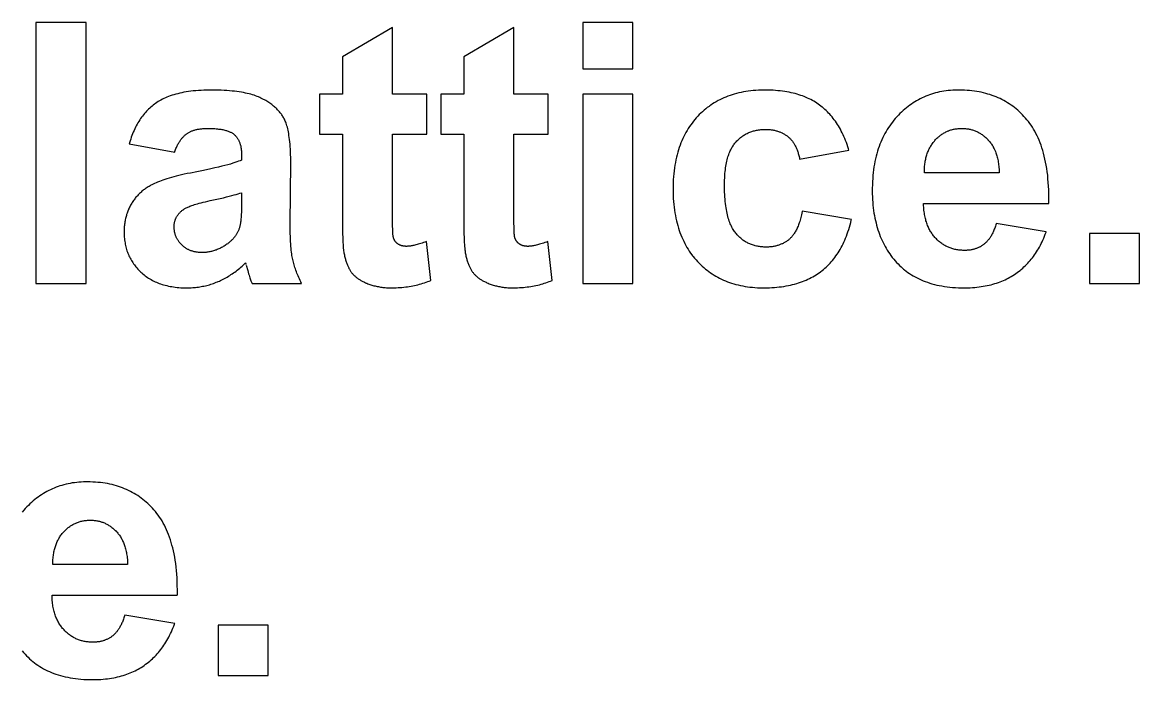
# Model space of a CAD drawing. Header units: millimetres. Extents: x 0 to 841, y 0 to 594.
# Drawn here: x 233.46 to 250.59, y 324.76 to 334.83 of the extents above; entities that cross this region are included whole.
import ezdxf

# ---------------------------------------------------------------- set-up
doc = ezdxf.new("R2010")
doc.units = ezdxf.units.MM
doc.header["$LTSCALE"] = 46.255
doc.layers.add('5_CURVES', color=7, linetype='CONTINUOUS')

msp = doc.modelspace()

# ---------------------------------------------------------------- linework, layer by layer
at = {"layer": '5_CURVES', "color": 7, "linetype": 'CONTINUOUS'}
for p, q in [((233.669, 334.83), (233.669, 330.83)), ((234.436, 334.83), (233.669, 334.83)), ((234.436, 330.83), (234.436, 334.83)), ((242.051, 334.83), (242.051, 334.121)), ((242.818, 334.83), (242.051, 334.83)), ((242.818, 334.121), (242.818, 334.83)), ((239.134, 334.751), (238.365, 334.304)), ((239.134, 333.728), (239.134, 334.751)), ((240.995, 334.751), (240.226, 334.304)), ((240.995, 333.728), (240.995, 334.751)), ((238.365, 334.304), (238.365, 333.728)), ((240.226, 334.304), (240.226, 333.728)), ((242.051, 334.121), (242.818, 334.121)), ((238.013, 333.728), (238.013, 333.117)), ((238.365, 333.728), (238.013, 333.728)), ((239.658, 333.728), (239.134, 333.728)), ((239.658, 333.117), (239.658, 333.728)), ((239.874, 333.728), (239.874, 333.117)), ((240.226, 333.728), (239.874, 333.728)), ((241.519, 333.728), (240.995, 333.728)), ((241.519, 333.117), (241.519, 333.728)), ((242.051, 333.728), (242.051, 330.83)), ((242.818, 333.728), (242.051, 333.728)), ((242.818, 330.83), (242.818, 333.728)), ((238.013, 333.117), (238.365, 333.117)), ((238.365, 333.117), (238.365, 331.767)), ((239.134, 331.949), (239.134, 333.117)), ((239.134, 333.117), (239.658, 333.117)), ((239.874, 333.117), (240.226, 333.117)), ((240.226, 333.117), (240.226, 331.767)), ((240.995, 331.949), (240.995, 333.117)), ((240.995, 333.117), (241.519, 333.117)), ((235.099, 332.969), (235.795, 332.844)), ((236.82, 332.797), (236.82, 332.721)), ((245.374, 332.735), (246.13, 332.871)), ((237.565, 331.743), (237.574, 332.677)), ((248.433, 332.527), (247.287, 332.527)), ((239.135, 331.818), (239.134, 331.949)), ((240.995, 331.818), (240.995, 331.949)), ((246.168, 331.812), (245.415, 331.941)), ((247.273, 332.058), (249.194, 332.058)), ((239.135, 331.749), (239.135, 331.818)), ((240.996, 331.749), (240.995, 331.818)), ((249.153, 331.624), (248.389, 331.752)), ((249.819, 331.597), (249.819, 330.83)), ((250.586, 331.597), (249.819, 331.597)), ((250.586, 330.83), (250.586, 331.597)), ((239.721, 330.879), (239.655, 331.474)), ((241.582, 330.879), (241.516, 331.474)), ((236.891, 331.112), (236.914, 331.031)), ((233.669, 330.83), (234.436, 330.83)), ((236.981, 330.83), (237.74, 330.83)), ((242.051, 330.83), (242.818, 330.83)), ((249.819, 330.83), (250.586, 330.83)), ((235.074, 326.527), (233.928, 326.527)), ((233.915, 326.058), (235.835, 326.058)), ((235.795, 325.624), (235.031, 325.752)), ((236.46, 325.597), (236.46, 324.83)), ((237.227, 325.597), (236.46, 325.597)), ((237.227, 324.83), (237.227, 325.597)), ((236.46, 324.83), (237.227, 324.83))]:
    msp.add_line(p, q, dxfattribs=at)
for points in [[(236.354, 333.793), (236.333, 333.793), (236.288, 333.793), (236.244, 333.791), (236.201, 333.789), (236.16, 333.787), (236.12, 333.784), (236.081, 333.78), (236.044, 333.775), (236.008, 333.77), (235.972, 333.765), (235.938, 333.759), (235.905, 333.753), (235.873, 333.746), (235.842, 333.738), (235.812, 333.73), (235.783, 333.722), (235.755, 333.713), (235.728, 333.704), (235.702, 333.694), (235.677, 333.684), (235.652, 333.674), (235.629, 333.663), (235.606, 333.652), (235.584, 333.64), (235.563, 333.628), (235.542, 333.616), (235.522, 333.603), (235.503, 333.59)], [(237.118, 333.67), (237.098, 333.679), (237.078, 333.688), (237.057, 333.696), (237.035, 333.705), (237.012, 333.713), (236.988, 333.72), (236.962, 333.728), (236.936, 333.735), (236.908, 333.742), (236.879, 333.748), (236.849, 333.754), (236.817, 333.76), (236.784, 333.765), (236.75, 333.77), (236.714, 333.775), (236.676, 333.779), (236.637, 333.782), (236.597, 333.785), (236.554, 333.788), (236.51, 333.79), (236.464, 333.792), (236.417, 333.793), (236.367, 333.793), (236.354, 333.793)], [(244.84, 333.793), (244.826, 333.793), (244.784, 333.793), (244.743, 333.791), (244.702, 333.789), (244.663, 333.785), (244.624, 333.781), (244.586, 333.776), (244.549, 333.771), (244.512, 333.764), (244.476, 333.757), (244.441, 333.749), (244.406, 333.741), (244.372, 333.731), (244.339, 333.721), (244.307, 333.711), (244.274, 333.699), (244.243, 333.687), (244.212, 333.674), (244.182, 333.66), (244.152, 333.646), (244.123, 333.631), (244.095, 333.615), (244.066, 333.598), (244.039, 333.581), (244.012, 333.563), (243.999, 333.554), (243.985, 333.544), (243.959, 333.525), (243.934, 333.505), (243.909, 333.484), (243.884, 333.462), (243.86, 333.44), (243.836, 333.417), (243.813, 333.393)], [(245.68, 333.564), (245.659, 333.579), (245.638, 333.594), (245.616, 333.608), (245.593, 333.621), (245.57, 333.634), (245.546, 333.647), (245.522, 333.659), (245.497, 333.671), (245.472, 333.682), (245.445, 333.693), (245.419, 333.703), (245.391, 333.712), (245.363, 333.722), (245.334, 333.73), (245.305, 333.739), (245.274, 333.746), (245.243, 333.753), (245.212, 333.76), (245.179, 333.766), (245.146, 333.771), (245.111, 333.776), (245.077, 333.781), (245.041, 333.784), (245.004, 333.787), (244.966, 333.79), (244.928, 333.792), (244.889, 333.793), (244.848, 333.793), (244.84, 333.793)], [(247.816, 333.793), (247.792, 333.793), (247.756, 333.792), (247.721, 333.79), (247.686, 333.788), (247.652, 333.785), (247.618, 333.78), (247.585, 333.776), (247.552, 333.77), (247.52, 333.764), (247.489, 333.756), (247.457, 333.749), (247.426, 333.74), (247.396, 333.731), (247.366, 333.721), (247.337, 333.71), (247.308, 333.698), (247.279, 333.686), (247.25, 333.673), (247.222, 333.659), (247.195, 333.645), (247.167, 333.629), (247.14, 333.613), (247.114, 333.597), (247.088, 333.579), (247.062, 333.561), (247.036, 333.542), (247.01, 333.522), (246.985, 333.501), (246.961, 333.479), (246.936, 333.457), (246.912, 333.433), (246.888, 333.409), (246.864, 333.384)], [(248.836, 333.364), (248.813, 333.39), (248.79, 333.414), (248.766, 333.438), (248.742, 333.461), (248.717, 333.483), (248.692, 333.505), (248.666, 333.525), (248.64, 333.545), (248.614, 333.564), (248.587, 333.582), (248.56, 333.6), (248.532, 333.616), (248.504, 333.632), (248.475, 333.647), (248.446, 333.662), (248.416, 333.676), (248.386, 333.689), (248.356, 333.701), (248.324, 333.712), (248.292, 333.723), (248.26, 333.733), (248.227, 333.743), (248.193, 333.751), (248.159, 333.759), (248.124, 333.766), (248.089, 333.772), (248.053, 333.778), (248.016, 333.782), (247.978, 333.786), (247.94, 333.789), (247.901, 333.791), (247.861, 333.793), (247.82, 333.793), (247.816, 333.793)], [(237.47, 333.362), (237.463, 333.375), (237.455, 333.387), (237.448, 333.4), (237.44, 333.412), (237.431, 333.424), (237.422, 333.436), (237.413, 333.447), (237.403, 333.459), (237.393, 333.471), (237.383, 333.482), (237.372, 333.493), (237.361, 333.505), (237.349, 333.516), (237.337, 333.527), (237.325, 333.538), (237.312, 333.548), (237.298, 333.559), (237.285, 333.57), (237.27, 333.58), (237.255, 333.591), (237.24, 333.601), (237.224, 333.611), (237.207, 333.621), (237.19, 333.632), (237.172, 333.642), (237.154, 333.651), (237.135, 333.661), (237.118, 333.67)], [(235.503, 333.59), (235.484, 333.577), (235.466, 333.563), (235.448, 333.548), (235.43, 333.533), (235.413, 333.518), (235.396, 333.502), (235.379, 333.485), (235.363, 333.468), (235.347, 333.451), (235.332, 333.433), (235.316, 333.414), (235.301, 333.395), (235.287, 333.376), (235.273, 333.356), (235.259, 333.335), (235.245, 333.314), (235.232, 333.292), (235.22, 333.27), (235.207, 333.247), (235.195, 333.224), (235.183, 333.2), (235.172, 333.175), (235.161, 333.15), (235.15, 333.124), (235.14, 333.098), (235.13, 333.071), (235.121, 333.043), (235.112, 333.014), (235.103, 332.985), (235.099, 332.969)], [(246.13, 332.871), (246.124, 332.891), (246.113, 332.925), (246.102, 332.958), (246.09, 332.99), (246.078, 333.021), (246.066, 333.052), (246.053, 333.082), (246.04, 333.11), (246.027, 333.139), (246.013, 333.166), (245.998, 333.193), (245.984, 333.219), (245.969, 333.244), (245.954, 333.268), (245.938, 333.292), (245.922, 333.316), (245.905, 333.338), (245.889, 333.36), (245.872, 333.382), (245.854, 333.402), (245.836, 333.423), (245.818, 333.442), (245.8, 333.461), (245.781, 333.48), (245.761, 333.498), (245.742, 333.515), (245.732, 333.524), (245.721, 333.532), (245.701, 333.548), (245.68, 333.564)], [(237.574, 332.677), (237.573, 332.712), (237.573, 332.76), (237.572, 332.805), (237.57, 332.849), (237.568, 332.89), (237.565, 332.929), (237.563, 332.966), (237.559, 333.002), (237.556, 333.036), (237.552, 333.067), (237.547, 333.097), (237.543, 333.126), (237.538, 333.153), (237.533, 333.178), (237.527, 333.202), (237.522, 333.225), (237.516, 333.246), (237.51, 333.266), (237.503, 333.285), (237.497, 333.303), (237.49, 333.319), (237.484, 333.334), (237.477, 333.349), (237.47, 333.362)], [(243.813, 333.393), (243.79, 333.368), (243.767, 333.342), (243.746, 333.315), (243.725, 333.288), (243.705, 333.261), (243.685, 333.233), (243.666, 333.204), (243.648, 333.174), (243.631, 333.144), (243.614, 333.113), (243.598, 333.082), (243.583, 333.05), (243.568, 333.017), (243.555, 332.983), (243.541, 332.949), (243.529, 332.914), (243.517, 332.878), (243.506, 332.841), (243.496, 332.803), (243.486, 332.764), (243.478, 332.725), (243.47, 332.684), (243.462, 332.643), (243.456, 332.601), (243.45, 332.557), (243.446, 332.513), (243.442, 332.468), (243.438, 332.421), (243.436, 332.374), (243.435, 332.325), (243.434, 332.276)], [(246.864, 333.384), (246.841, 333.358), (246.818, 333.331), (246.797, 333.304), (246.776, 333.277), (246.755, 333.248), (246.736, 333.219), (246.717, 333.19), (246.699, 333.16), (246.682, 333.129), (246.665, 333.097), (246.649, 333.065), (246.634, 333.032), (246.619, 332.998), (246.605, 332.964), (246.592, 332.929), (246.58, 332.893), (246.568, 332.856), (246.557, 332.818), (246.547, 332.78), (246.538, 332.74), (246.529, 332.7), (246.521, 332.659), (246.514, 332.617), (246.508, 332.574), (246.502, 332.529), (246.498, 332.484), (246.494, 332.438), (246.491, 332.391), (246.489, 332.342), (246.488, 332.293), (246.488, 332.257)], [(249.194, 332.058), (249.195, 332.075), (249.195, 332.14), (249.194, 332.202), (249.193, 332.263), (249.19, 332.322), (249.186, 332.379), (249.181, 332.435), (249.176, 332.489), (249.169, 332.541), (249.162, 332.592), (249.154, 332.641), (249.145, 332.689), (249.135, 332.736), (249.124, 332.781), (249.113, 332.825), (249.101, 332.867), (249.088, 332.908), (249.074, 332.948), (249.06, 332.986), (249.045, 333.024), (249.029, 333.06), (249.013, 333.095), (248.996, 333.129), (248.978, 333.162), (248.96, 333.194), (248.941, 333.225), (248.921, 333.254), (248.901, 333.283), (248.88, 333.311), (248.858, 333.338), (248.836, 333.364)], [(235.795, 332.844), (235.798, 332.854), (235.804, 332.869), (235.81, 332.884), (235.815, 332.898), (235.821, 332.912), (235.827, 332.926), (235.833, 332.938), (235.84, 332.951), (235.846, 332.963), (235.852, 332.975), (235.859, 332.986), (235.865, 332.997), (235.872, 333.008), (235.879, 333.018), (235.885, 333.027), (235.892, 333.037), (235.899, 333.046), (235.906, 333.055), (235.913, 333.063), (235.92, 333.071), (235.928, 333.079), (235.935, 333.086), (235.942, 333.094), (235.95, 333.1), (235.957, 333.107), (235.965, 333.113), (235.972, 333.119), (235.98, 333.125)], [(235.98, 333.125), (235.988, 333.13), (235.996, 333.135), (236.004, 333.14), (236.012, 333.145), (236.021, 333.15), (236.03, 333.154), (236.039, 333.159), (236.049, 333.163), (236.058, 333.167), (236.068, 333.171), (236.078, 333.175), (236.089, 333.178), (236.1, 333.181), (236.111, 333.185), (236.122, 333.187), (236.134, 333.19), (236.146, 333.193), (236.159, 333.195), (236.171, 333.197), (236.185, 333.199), (236.198, 333.201), (236.212, 333.202), (236.226, 333.204), (236.241, 333.205), (236.256, 333.206), (236.271, 333.206), (236.287, 333.207), (236.299, 333.207)], [(236.299, 333.207), (236.32, 333.207), (236.344, 333.206), (236.367, 333.205), (236.389, 333.204), (236.409, 333.203), (236.43, 333.201), (236.449, 333.199), (236.467, 333.197), (236.485, 333.195), (236.502, 333.192), (236.519, 333.19), (236.534, 333.187), (236.549, 333.183), (236.563, 333.18), (236.577, 333.176), (236.59, 333.173), (236.602, 333.169), (236.614, 333.165), (236.625, 333.16), (236.636, 333.156), (236.646, 333.151), (236.656, 333.147), (236.665, 333.142), (236.674, 333.137), (236.682, 333.132), (236.69, 333.127), (236.697, 333.121), (236.704, 333.116), (236.711, 333.11)], [(236.711, 333.11), (236.717, 333.105), (236.72, 333.102), (236.723, 333.099), (236.729, 333.093), (236.734, 333.087), (236.74, 333.081), (236.745, 333.075), (236.75, 333.068), (236.755, 333.061), (236.76, 333.054), (236.764, 333.046), (236.769, 333.038), (236.773, 333.03), (236.777, 333.022), (236.781, 333.014), (236.785, 333.005), (236.789, 332.996), (236.792, 332.987), (236.795, 332.977), (236.799, 332.967), (236.801, 332.957), (236.804, 332.947), (236.807, 332.936), (236.809, 332.925), (236.811, 332.913), (236.813, 332.901), (236.815, 332.889), (236.816, 332.877), (236.818, 332.864), (236.819, 332.85), (236.82, 332.837), (236.82, 332.823), (236.82, 332.808), (236.82, 332.797)], [(244.392, 332.991), (244.403, 333.003), (244.414, 333.014), (244.425, 333.026), (244.436, 333.036), (244.447, 333.047), (244.459, 333.056), (244.47, 333.066), (244.482, 333.075), (244.494, 333.084), (244.506, 333.092), (244.519, 333.101), (244.531, 333.108), (244.544, 333.116), (244.557, 333.123), (244.57, 333.129), (244.584, 333.136), (244.597, 333.142), (244.611, 333.148), (244.625, 333.153), (244.64, 333.158), (244.654, 333.162), (244.669, 333.167), (244.684, 333.171), (244.699, 333.174), (244.714, 333.178), (244.73, 333.18), (244.746, 333.183), (244.762, 333.185), (244.779, 333.187), (244.795, 333.188), (244.812, 333.189), (244.83, 333.19), (244.848, 333.19), (244.851, 333.19)], [(244.851, 333.19), (244.864, 333.19), (244.879, 333.19), (244.894, 333.189), (244.908, 333.188), (244.922, 333.187), (244.936, 333.185), (244.949, 333.184), (244.962, 333.182), (244.975, 333.179), (244.988, 333.177), (245.001, 333.174), (245.013, 333.171), (245.025, 333.168), (245.037, 333.164), (245.049, 333.16), (245.06, 333.156), (245.071, 333.152), (245.082, 333.148), (245.093, 333.143), (245.104, 333.138), (245.114, 333.133), (245.124, 333.127), (245.134, 333.122), (245.144, 333.116), (245.154, 333.11), (245.163, 333.103), (245.173, 333.097), (245.182, 333.09), (245.186, 333.087), (245.191, 333.083), (245.2, 333.076)], [(247.449, 333.023), (247.458, 333.034), (247.469, 333.044), (247.479, 333.055), (247.49, 333.065), (247.501, 333.075), (247.512, 333.084), (247.523, 333.093), (247.534, 333.102), (247.545, 333.11), (247.556, 333.118), (247.568, 333.125), (247.58, 333.132), (247.591, 333.139), (247.603, 333.146), (247.615, 333.152), (247.628, 333.158), (247.64, 333.163), (247.652, 333.168), (247.659, 333.171), (247.665, 333.173), (247.678, 333.178), (247.691, 333.182), (247.704, 333.186), (247.718, 333.189), (247.731, 333.193), (247.745, 333.196), (247.759, 333.198), (247.773, 333.2), (247.787, 333.202), (247.802, 333.204), (247.817, 333.205), (247.832, 333.206), (247.847, 333.206), (247.863, 333.207)], [(247.863, 333.207), (247.877, 333.206), (247.891, 333.206), (247.905, 333.205), (247.919, 333.204), (247.933, 333.202), (247.947, 333.201), (247.96, 333.198), (247.974, 333.196), (247.987, 333.193), (248, 333.19), (248.013, 333.186), (248.019, 333.184), (248.026, 333.182), (248.038, 333.178), (248.051, 333.174), (248.063, 333.169), (248.076, 333.164), (248.088, 333.159), (248.1, 333.153), (248.112, 333.147), (248.124, 333.14), (248.135, 333.133), (248.147, 333.126), (248.159, 333.119), (248.17, 333.111), (248.181, 333.103), (248.193, 333.094), (248.204, 333.085), (248.215, 333.076), (248.226, 333.066), (248.237, 333.056), (248.247, 333.046), (248.258, 333.035), (248.261, 333.032)], [(244.223, 332.331), (244.223, 332.345), (244.223, 332.381), (244.224, 332.416), (244.226, 332.45), (244.228, 332.482), (244.23, 332.514), (244.233, 332.544), (244.236, 332.573), (244.24, 332.601), (244.244, 332.628), (244.249, 332.654), (244.253, 332.679), (244.259, 332.703), (244.264, 332.726), (244.27, 332.748), (244.276, 332.769), (244.283, 332.79), (244.289, 332.809), (244.296, 332.828), (244.304, 332.846), (244.311, 332.864), (244.319, 332.88), (244.328, 332.896), (244.336, 332.912), (244.345, 332.926), (244.354, 332.94), (244.363, 332.954), (244.372, 332.967), (244.382, 332.979), (244.392, 332.991)], [(245.2, 333.076), (245.208, 333.068), (245.217, 333.061), (245.225, 333.053), (245.233, 333.045), (245.24, 333.036), (245.248, 333.027), (245.255, 333.019), (245.263, 333.009), (245.27, 333), (245.277, 332.99), (245.283, 332.98), (245.29, 332.97), (245.296, 332.959), (245.302, 332.948), (245.308, 332.937), (245.314, 332.925), (245.32, 332.913), (245.325, 332.901), (245.331, 332.889), (245.336, 332.876), (245.341, 332.862), (245.346, 332.849), (245.35, 332.835), (245.354, 332.82), (245.359, 332.806), (245.362, 332.79), (245.366, 332.775), (245.37, 332.759), (245.373, 332.742), (245.374, 332.735)], [(247.287, 332.527), (247.287, 332.544), (247.287, 332.565), (247.288, 332.586), (247.289, 332.606), (247.29, 332.626), (247.292, 332.646), (247.294, 332.665), (247.297, 332.683), (247.3, 332.702), (247.303, 332.72), (247.307, 332.737), (247.311, 332.755), (247.315, 332.772), (247.32, 332.788), (247.325, 332.804), (247.33, 332.82), (247.336, 332.836), (247.342, 332.851), (247.348, 332.866), (247.355, 332.881), (247.362, 332.895), (247.369, 332.909), (247.376, 332.923), (247.384, 332.936), (247.393, 332.95), (247.401, 332.962), (247.41, 332.975), (247.419, 332.988), (247.429, 333), (247.439, 333.012), (247.449, 333.023)], [(248.261, 333.032), (248.271, 333.021), (248.281, 333.01), (248.29, 332.999), (248.299, 332.987), (248.308, 332.975), (248.316, 332.963), (248.325, 332.95), (248.333, 332.937), (248.34, 332.923), (248.348, 332.909), (248.355, 332.895), (248.362, 332.881), (248.369, 332.865), (248.375, 332.85), (248.381, 332.834), (248.387, 332.818), (248.392, 332.801), (248.397, 332.784), (248.402, 332.766), (248.406, 332.748), (248.411, 332.729), (248.415, 332.71), (248.418, 332.69), (248.421, 332.67), (248.424, 332.649), (248.427, 332.628), (248.429, 332.606), (248.43, 332.584), (248.432, 332.561), (248.433, 332.537), (248.433, 332.527)], [(236.82, 332.721), (236.799, 332.712), (236.774, 332.703), (236.748, 332.693), (236.718, 332.683), (236.685, 332.672), (236.649, 332.661), (236.609, 332.65), (236.566, 332.638), (236.518, 332.626), (236.467, 332.613), (236.411, 332.6), (236.35, 332.586), (236.283, 332.572), (236.212, 332.557), (236.134, 332.542), (236.036, 332.523)], [(236.036, 332.523), (235.989, 332.514), (235.943, 332.504), (235.9, 332.495), (235.858, 332.485), (235.819, 332.475), (235.781, 332.465), (235.744, 332.455), (235.71, 332.445), (235.677, 332.435), (235.645, 332.424), (235.615, 332.414), (235.587, 332.404), (235.56, 332.394), (235.534, 332.383), (235.51, 332.373), (235.486, 332.363), (235.464, 332.353)], [(235.464, 332.353), (235.463, 332.352), (235.447, 332.344), (235.432, 332.336), (235.417, 332.328), (235.402, 332.319), (235.387, 332.311), (235.373, 332.302), (235.359, 332.292), (235.345, 332.283), (235.332, 332.273), (235.319, 332.263), (235.306, 332.253), (235.293, 332.243), (235.281, 332.232), (235.269, 332.222), (235.257, 332.21), (235.246, 332.199), (235.235, 332.188), (235.224, 332.176), (235.213, 332.164), (235.202, 332.152), (235.192, 332.139), (235.182, 332.126), (235.172, 332.113), (235.163, 332.1), (235.154, 332.086), (235.145, 332.073), (235.136, 332.059)], [(243.434, 332.276), (243.435, 332.231), (243.436, 332.182), (243.438, 332.135), (243.441, 332.089), (243.445, 332.043), (243.45, 331.999), (243.456, 331.956), (243.462, 331.914), (243.469, 331.873), (243.477, 331.833), (243.486, 331.793), (243.495, 331.755), (243.505, 331.718), (243.516, 331.681), (243.528, 331.645), (243.54, 331.61), (243.553, 331.575), (243.567, 331.542), (243.582, 331.509), (243.597, 331.477), (243.613, 331.445), (243.629, 331.415), (243.647, 331.384), (243.665, 331.355), (243.683, 331.326), (243.703, 331.298), (243.723, 331.27), (243.733, 331.257), (243.744, 331.243), (243.765, 331.217), (243.788, 331.191), (243.811, 331.166)], [(244.395, 331.602), (244.385, 331.615), (244.375, 331.629), (244.365, 331.644), (244.355, 331.659), (244.346, 331.675), (244.337, 331.692), (244.328, 331.71), (244.32, 331.728), (244.311, 331.747), (244.303, 331.767), (244.296, 331.788), (244.288, 331.81), (244.281, 331.833), (244.275, 331.857), (244.268, 331.881), (244.262, 331.907), (244.256, 331.934), (244.251, 331.962), (244.246, 331.992), (244.242, 332.022), (244.238, 332.054), (244.234, 332.087), (244.231, 332.121), (244.228, 332.157), (244.226, 332.194), (244.225, 332.232), (244.224, 332.272), (244.223, 332.313), (244.223, 332.331)], [(246.488, 332.257), (246.488, 332.248), (246.488, 332.203), (246.49, 332.158), (246.492, 332.115), (246.495, 332.072), (246.498, 332.03), (246.503, 331.989), (246.508, 331.949), (246.514, 331.909), (246.521, 331.87), (246.528, 331.832), (246.536, 331.795), (246.545, 331.758), (246.554, 331.723), (246.564, 331.687), (246.575, 331.653), (246.586, 331.619), (246.598, 331.586), (246.611, 331.553), (246.625, 331.521), (246.639, 331.49), (246.653, 331.459), (246.668, 331.429), (246.684, 331.399), (246.701, 331.37), (246.718, 331.341), (246.736, 331.313), (246.755, 331.285), (246.774, 331.258)], [(235.937, 331.97), (235.945, 331.975), (235.953, 331.98), (235.962, 331.985), (235.972, 331.99), (235.984, 331.996), (235.996, 332.001), (236.01, 332.007), (236.025, 332.013), (236.041, 332.019), (236.059, 332.026), (236.078, 332.032), (236.099, 332.039), (236.121, 332.046), (236.146, 332.053), (236.172, 332.06), (236.201, 332.068), (236.232, 332.075), (236.265, 332.083), (236.301, 332.091), (236.339, 332.1), (236.388, 332.11)], [(236.388, 332.11), (236.443, 332.122), (236.494, 332.134), (236.543, 332.145), (236.588, 332.156), (236.63, 332.167), (236.67, 332.177), (236.706, 332.187), (236.739, 332.196), (236.769, 332.205), (236.796, 332.214), (236.82, 332.222)], [(236.82, 332.222), (236.82, 332.043), (236.82, 332.009), (236.819, 331.976), (236.819, 331.946), (236.818, 331.917), (236.816, 331.891), (236.815, 331.866), (236.813, 331.843), (236.811, 331.822), (236.809, 331.802), (236.807, 331.784), (236.805, 331.768), (236.803, 331.752), (236.8, 331.739), (236.798, 331.726), (236.795, 331.715), (236.793, 331.704), (236.79, 331.695)], [(235.136, 332.059), (235.127, 332.044), (235.119, 332.029), (235.111, 332.014), (235.103, 331.999), (235.096, 331.984), (235.089, 331.969), (235.086, 331.961), (235.083, 331.954), (235.076, 331.938), (235.07, 331.922), (235.065, 331.906), (235.059, 331.89), (235.055, 331.874), (235.05, 331.858), (235.046, 331.841), (235.042, 331.825), (235.038, 331.808), (235.035, 331.791), (235.032, 331.774), (235.029, 331.756), (235.027, 331.738), (235.025, 331.72), (235.023, 331.702), (235.022, 331.684), (235.021, 331.665), (235.02, 331.646), (235.02, 331.627), (235.02, 331.621)], [(235.786, 331.701), (235.787, 331.71), (235.787, 331.719), (235.787, 331.728), (235.788, 331.737), (235.789, 331.746), (235.791, 331.755), (235.792, 331.763), (235.794, 331.772), (235.796, 331.78), (235.798, 331.788), (235.801, 331.796), (235.803, 331.804), (235.806, 331.812), (235.809, 331.82), (235.813, 331.828), (235.816, 331.835), (235.82, 331.843), (235.824, 331.85), (235.828, 331.858), (235.833, 331.865), (235.838, 331.872), (235.843, 331.88), (235.848, 331.887), (235.853, 331.894), (235.859, 331.901), (235.865, 331.907), (235.872, 331.914), (235.878, 331.921), (235.885, 331.928), (235.892, 331.934), (235.9, 331.941), (235.907, 331.947), (235.915, 331.954), (235.924, 331.96), (235.933, 331.966), (235.937, 331.97)], [(245.415, 331.941), (245.414, 331.932), (245.409, 331.908), (245.404, 331.885), (245.398, 331.862), (245.393, 331.841), (245.387, 331.82), (245.382, 331.8), (245.376, 331.781), (245.369, 331.762), (245.363, 331.744), (245.357, 331.727), (245.35, 331.71), (245.343, 331.694), (245.336, 331.679), (245.329, 331.664), (245.322, 331.65), (245.315, 331.636), (245.307, 331.623), (245.3, 331.61), (245.292, 331.598), (245.285, 331.587), (245.277, 331.576), (245.269, 331.566), (245.261, 331.556), (245.253, 331.546), (245.244, 331.537), (245.236, 331.528), (245.227, 331.52), (245.219, 331.512)], [(247.458, 331.525), (247.447, 331.537), (247.437, 331.549), (247.426, 331.562), (247.417, 331.575), (247.407, 331.588), (247.398, 331.601), (247.389, 331.615), (247.38, 331.629), (247.372, 331.643), (247.364, 331.658), (247.356, 331.673), (247.349, 331.689), (247.342, 331.705), (247.335, 331.721), (247.328, 331.738), (247.322, 331.755), (247.317, 331.773), (247.311, 331.791), (247.306, 331.809), (247.301, 331.828), (247.297, 331.848), (247.293, 331.868), (247.289, 331.888), (247.286, 331.909), (247.283, 331.931), (247.28, 331.953), (247.278, 331.975), (247.276, 331.999), (247.275, 332.023), (247.274, 332.047), (247.273, 332.058)], [(237.601, 331.218), (237.597, 331.238), (237.593, 331.26), (237.589, 331.285), (237.586, 331.311), (237.582, 331.339), (237.579, 331.369), (237.577, 331.401), (237.574, 331.436), (237.572, 331.473), (237.57, 331.512), (237.568, 331.553), (237.567, 331.597), (237.566, 331.643), (237.565, 331.692), (237.565, 331.743)], [(238.365, 331.767), (238.366, 331.702), (238.367, 331.643), (238.368, 331.589), (238.37, 331.541), (238.371, 331.498), (238.373, 331.459), (238.376, 331.426), (238.378, 331.396), (238.38, 331.37), (238.383, 331.348), (238.385, 331.329), (238.388, 331.313)], [(239.148, 331.534), (239.147, 331.539), (239.145, 331.546), (239.144, 331.554), (239.143, 331.565), (239.141, 331.578), (239.14, 331.594), (239.139, 331.615), (239.138, 331.639), (239.137, 331.669), (239.136, 331.705), (239.135, 331.749)], [(240.226, 331.767), (240.227, 331.702), (240.228, 331.643), (240.229, 331.589), (240.231, 331.541), (240.232, 331.498), (240.234, 331.459), (240.236, 331.426), (240.239, 331.396), (240.241, 331.37), (240.244, 331.348), (240.246, 331.329), (240.248, 331.313)], [(241.009, 331.534), (241.008, 331.539), (241.006, 331.546), (241.005, 331.554), (241.004, 331.565), (241.002, 331.578), (241.001, 331.594), (241, 331.615), (240.999, 331.639), (240.998, 331.669), (240.997, 331.705), (240.996, 331.749)], [(245.718, 331.029), (245.74, 331.047), (245.761, 331.065), (245.781, 331.083), (245.802, 331.102), (245.821, 331.122), (245.841, 331.142), (245.859, 331.163), (245.878, 331.185), (245.896, 331.207), (245.913, 331.23), (245.931, 331.253), (245.947, 331.278), (245.964, 331.302), (245.98, 331.328), (245.995, 331.354), (246.01, 331.381), (246.025, 331.409), (246.039, 331.437), (246.053, 331.466), (246.066, 331.496), (246.079, 331.527), (246.092, 331.558), (246.104, 331.59), (246.115, 331.623), (246.127, 331.657), (246.137, 331.692), (246.147, 331.728), (246.157, 331.765), (246.166, 331.802), (246.168, 331.812)], [(248.389, 331.752), (248.387, 331.744), (248.381, 331.727), (248.376, 331.709), (248.37, 331.693), (248.364, 331.677), (248.358, 331.662), (248.352, 331.647), (248.346, 331.633), (248.34, 331.619), (248.334, 331.606), (248.327, 331.593), (248.321, 331.581), (248.314, 331.569), (248.308, 331.558), (248.301, 331.547), (248.294, 331.536), (248.287, 331.526), (248.28, 331.516), (248.273, 331.507), (248.266, 331.498), (248.258, 331.489), (248.251, 331.48), (248.243, 331.472), (248.236, 331.464), (248.228, 331.457), (248.22, 331.45), (248.212, 331.443), (248.204, 331.436)], [(235.02, 331.621), (235.02, 331.612), (235.02, 331.588), (235.021, 331.565), (235.023, 331.542), (235.025, 331.52), (235.027, 331.498), (235.03, 331.476), (235.034, 331.454), (235.038, 331.433), (235.042, 331.412), (235.047, 331.392), (235.052, 331.372), (235.058, 331.352), (235.064, 331.332), (235.071, 331.313), (235.078, 331.294), (235.086, 331.275), (235.094, 331.257), (235.103, 331.239), (235.112, 331.221), (235.121, 331.203), (235.132, 331.185), (235.142, 331.168), (235.153, 331.151), (235.165, 331.134), (235.177, 331.118), (235.189, 331.101), (235.202, 331.085), (235.216, 331.069), (235.23, 331.053), (235.245, 331.037), (235.26, 331.022), (235.275, 331.007)], [(235.905, 331.421), (235.898, 331.428), (235.89, 331.436), (235.883, 331.443), (235.877, 331.451), (235.87, 331.458), (235.864, 331.466), (235.858, 331.474), (235.853, 331.482), (235.847, 331.49), (235.842, 331.498), (235.837, 331.506), (235.833, 331.514), (235.828, 331.522), (235.824, 331.53), (235.82, 331.539), (235.816, 331.547), (235.813, 331.556), (235.809, 331.565), (235.806, 331.573), (235.803, 331.582), (235.801, 331.591), (235.798, 331.6), (235.796, 331.61), (235.794, 331.619), (235.792, 331.628), (235.791, 331.638), (235.79, 331.648), (235.788, 331.658), (235.788, 331.668), (235.787, 331.678), (235.787, 331.688), (235.786, 331.699), (235.786, 331.701)], [(236.79, 331.695), (236.787, 331.685), (236.784, 331.674), (236.78, 331.664), (236.776, 331.654), (236.772, 331.644), (236.768, 331.634), (236.763, 331.624), (236.758, 331.615), (236.753, 331.605), (236.748, 331.596), (236.743, 331.587), (236.737, 331.578), (236.731, 331.569), (236.725, 331.56), (236.719, 331.551), (236.713, 331.542), (236.706, 331.534), (236.699, 331.525), (236.692, 331.517), (236.684, 331.509), (236.676, 331.501), (236.668, 331.493), (236.66, 331.485), (236.652, 331.477), (236.643, 331.469), (236.634, 331.462), (236.625, 331.454), (236.615, 331.447), (236.608, 331.441)], [(244.861, 331.389), (244.844, 331.39), (244.826, 331.39), (244.809, 331.391), (244.791, 331.393), (244.775, 331.394), (244.758, 331.396), (244.742, 331.399), (244.726, 331.402), (244.711, 331.405), (244.695, 331.409), (244.68, 331.413), (244.666, 331.417), (244.651, 331.422), (244.637, 331.427), (244.623, 331.432), (244.609, 331.438), (244.595, 331.444), (244.582, 331.45), (244.569, 331.457), (244.556, 331.464), (244.549, 331.468), (244.543, 331.471), (244.531, 331.479), (244.518, 331.487), (244.506, 331.496), (244.494, 331.505), (244.482, 331.514), (244.471, 331.524), (244.46, 331.534), (244.448, 331.544), (244.437, 331.555), (244.426, 331.566), (244.416, 331.578), (244.405, 331.59), (244.395, 331.602)], [(248.687, 330.983), (248.709, 330.999), (248.731, 331.015), (248.752, 331.031), (248.772, 331.048), (248.793, 331.066), (248.813, 331.084), (248.832, 331.102), (248.851, 331.121), (248.87, 331.141), (248.888, 331.161), (248.906, 331.181), (248.924, 331.202), (248.941, 331.224), (248.957, 331.246), (248.974, 331.268), (248.99, 331.291), (249.005, 331.315), (249.02, 331.339), (249.035, 331.364), (249.05, 331.39), (249.064, 331.416), (249.077, 331.442), (249.09, 331.47), (249.103, 331.497), (249.116, 331.526), (249.128, 331.555), (249.139, 331.585), (249.151, 331.616), (249.153, 331.624)], [(236.212, 331.305), (236.207, 331.305), (236.195, 331.305), (236.182, 331.306), (236.17, 331.306), (236.159, 331.307), (236.147, 331.309), (236.136, 331.31), (236.125, 331.312), (236.114, 331.314), (236.103, 331.316), (236.093, 331.318), (236.082, 331.321), (236.072, 331.324), (236.062, 331.327), (236.052, 331.33), (236.043, 331.333), (236.033, 331.337), (236.024, 331.341), (236.014, 331.345), (236.005, 331.35), (235.996, 331.354), (235.987, 331.359), (235.979, 331.364), (235.97, 331.369), (235.962, 331.375), (235.953, 331.381), (235.945, 331.387), (235.937, 331.393), (235.929, 331.4), (235.921, 331.406), (235.913, 331.413), (235.905, 331.421)], [(236.608, 331.441), (236.594, 331.431), (236.581, 331.422), (236.568, 331.413), (236.554, 331.405), (236.54, 331.397), (236.527, 331.389), (236.513, 331.381), (236.5, 331.374), (236.486, 331.368), (236.472, 331.361), (236.459, 331.355), (236.445, 331.35), (236.431, 331.344), (236.424, 331.342), (236.417, 331.339), (236.403, 331.335), (236.389, 331.33), (236.375, 331.326), (236.361, 331.323), (236.347, 331.32), (236.333, 331.317), (236.319, 331.314), (236.305, 331.312), (236.29, 331.31), (236.276, 331.308), (236.262, 331.307), (236.247, 331.306), (236.233, 331.305), (236.218, 331.305), (236.212, 331.305)], [(239.215, 331.438), (239.212, 331.44), (239.209, 331.443), (239.205, 331.446), (239.202, 331.448), (239.199, 331.451), (239.196, 331.454), (239.194, 331.456), (239.193, 331.457), (239.19, 331.46), (239.187, 331.463), (239.184, 331.466), (239.182, 331.469), (239.179, 331.472), (239.177, 331.475), (239.174, 331.479), (239.172, 331.482), (239.17, 331.485), (239.168, 331.489), (239.166, 331.492), (239.164, 331.496), (239.162, 331.499), (239.16, 331.503), (239.158, 331.506), (239.156, 331.51), (239.155, 331.514), (239.153, 331.518), (239.152, 331.522), (239.151, 331.526), (239.149, 331.53), (239.148, 331.534), (239.148, 331.534)], [(239.347, 331.4), (239.345, 331.4), (239.339, 331.4), (239.333, 331.401), (239.327, 331.401), (239.322, 331.401), (239.316, 331.402), (239.311, 331.402), (239.305, 331.403), (239.3, 331.404), (239.295, 331.405), (239.29, 331.406), (239.285, 331.407), (239.281, 331.408), (239.276, 331.409), (239.271, 331.41), (239.267, 331.412), (239.262, 331.413), (239.258, 331.415), (239.254, 331.416), (239.25, 331.418), (239.246, 331.42), (239.242, 331.422), (239.238, 331.424), (239.234, 331.426), (239.23, 331.428), (239.226, 331.43), (239.223, 331.433), (239.219, 331.435), (239.215, 331.438)], [(239.655, 331.474), (239.631, 331.466), (239.608, 331.458), (239.587, 331.45), (239.566, 331.444), (239.546, 331.438), (239.527, 331.432), (239.51, 331.427), (239.493, 331.423), (239.477, 331.419), (239.462, 331.415), (239.448, 331.412), (239.434, 331.41), (239.421, 331.407), (239.409, 331.405), (239.397, 331.404), (239.386, 331.403), (239.376, 331.402), (239.366, 331.401), (239.356, 331.4), (239.347, 331.4)], [(241.076, 331.438), (241.073, 331.44), (241.069, 331.443), (241.066, 331.446), (241.063, 331.448), (241.06, 331.451), (241.057, 331.454), (241.055, 331.456), (241.054, 331.457), (241.051, 331.46), (241.048, 331.463), (241.045, 331.466), (241.043, 331.469), (241.04, 331.472), (241.038, 331.475), (241.035, 331.479), (241.033, 331.482), (241.031, 331.485), (241.029, 331.489), (241.027, 331.492), (241.025, 331.496), (241.023, 331.499), (241.021, 331.503), (241.019, 331.506), (241.017, 331.51), (241.016, 331.514), (241.014, 331.518), (241.013, 331.522), (241.011, 331.526), (241.01, 331.53), (241.009, 331.534), (241.009, 331.534)], [(241.208, 331.4), (241.206, 331.4), (241.2, 331.4), (241.194, 331.401), (241.188, 331.401), (241.183, 331.401), (241.177, 331.402), (241.172, 331.402), (241.166, 331.403), (241.161, 331.404), (241.156, 331.405), (241.151, 331.406), (241.146, 331.407), (241.141, 331.408), (241.137, 331.409), (241.132, 331.41), (241.128, 331.412), (241.123, 331.413), (241.119, 331.415), (241.115, 331.416), (241.111, 331.418), (241.107, 331.42), (241.103, 331.422), (241.099, 331.424), (241.095, 331.426), (241.091, 331.428), (241.087, 331.43), (241.084, 331.433), (241.08, 331.435), (241.076, 331.438)], [(241.516, 331.474), (241.492, 331.466), (241.469, 331.458), (241.447, 331.45), (241.427, 331.444), (241.407, 331.438), (241.388, 331.432), (241.371, 331.427), (241.354, 331.423), (241.338, 331.419), (241.323, 331.415), (241.308, 331.412), (241.295, 331.41), (241.282, 331.407), (241.27, 331.405), (241.258, 331.404), (241.247, 331.403), (241.236, 331.402), (241.226, 331.401), (241.217, 331.4), (241.208, 331.4)], [(245.219, 331.512), (245.21, 331.504), (245.201, 331.497), (245.191, 331.49), (245.182, 331.483), (245.172, 331.476), (245.162, 331.47), (245.152, 331.463), (245.142, 331.457), (245.132, 331.452), (245.121, 331.446), (245.11, 331.441), (245.099, 331.436), (245.088, 331.431), (245.077, 331.427), (245.066, 331.422), (245.054, 331.418), (245.042, 331.414), (245.03, 331.411), (245.018, 331.408), (245.005, 331.405), (244.992, 331.402), (244.979, 331.399), (244.966, 331.397), (244.953, 331.395), (244.939, 331.394), (244.925, 331.392), (244.911, 331.391), (244.896, 331.39), (244.882, 331.39), (244.867, 331.389), (244.861, 331.389)], [(247.901, 331.338), (247.895, 331.338), (247.878, 331.338), (247.861, 331.339), (247.845, 331.34), (247.829, 331.341), (247.813, 331.343), (247.798, 331.345), (247.783, 331.348), (247.768, 331.351), (247.753, 331.354), (247.738, 331.357), (247.724, 331.361), (247.709, 331.365), (247.695, 331.37), (247.682, 331.375), (247.668, 331.38), (247.654, 331.386), (247.641, 331.392), (247.628, 331.398), (247.615, 331.405), (247.602, 331.412), (247.589, 331.419), (247.577, 331.427), (247.564, 331.435), (247.552, 331.444), (247.54, 331.452), (247.528, 331.462), (247.516, 331.471), (247.504, 331.481), (247.492, 331.492), (247.481, 331.502), (247.47, 331.514), (247.458, 331.525)], [(248.204, 331.436), (248.196, 331.429), (248.187, 331.423), (248.179, 331.417), (248.17, 331.411), (248.161, 331.406), (248.152, 331.4), (248.143, 331.395), (248.134, 331.39), (248.125, 331.386), (248.115, 331.381), (248.106, 331.377), (248.096, 331.373), (248.086, 331.369), (248.076, 331.365), (248.066, 331.362), (248.055, 331.359), (248.045, 331.356), (248.034, 331.353), (248.023, 331.35), (248.012, 331.348), (248.001, 331.346), (247.99, 331.344), (247.978, 331.342), (247.967, 331.341), (247.955, 331.34), (247.943, 331.339), (247.93, 331.338), (247.918, 331.338), (247.905, 331.338), (247.901, 331.338)], [(237.74, 330.83), (237.739, 330.832), (237.728, 330.855), (237.717, 330.878), (237.706, 330.901), (237.696, 330.924), (237.687, 330.946), (237.678, 330.968), (237.669, 330.99), (237.661, 331.012), (237.653, 331.034), (237.645, 331.055), (237.638, 331.076), (237.632, 331.097), (237.625, 331.118), (237.62, 331.139), (237.614, 331.159), (237.609, 331.179), (237.605, 331.198), (237.601, 331.218)], [(238.388, 331.313), (238.389, 331.303), (238.392, 331.286), (238.396, 331.269), (238.399, 331.252), (238.403, 331.236), (238.407, 331.221), (238.411, 331.206), (238.415, 331.191), (238.419, 331.177), (238.423, 331.164), (238.428, 331.151), (238.432, 331.138), (238.437, 331.125), (238.442, 331.113), (238.447, 331.102), (238.452, 331.09), (238.457, 331.08), (238.462, 331.069), (238.467, 331.059), (238.473, 331.049), (238.478, 331.04), (238.484, 331.03), (238.49, 331.021), (238.496, 331.013)], [(240.248, 331.313), (240.25, 331.303), (240.253, 331.286), (240.257, 331.269), (240.26, 331.252), (240.264, 331.236), (240.268, 331.221), (240.271, 331.206), (240.275, 331.191), (240.28, 331.177), (240.284, 331.164), (240.288, 331.151), (240.293, 331.138), (240.298, 331.125), (240.303, 331.113), (240.307, 331.102), (240.313, 331.09), (240.318, 331.08), (240.323, 331.069), (240.328, 331.059), (240.334, 331.049), (240.339, 331.04), (240.345, 331.03), (240.351, 331.021), (240.357, 331.013)], [(246.774, 331.258), (246.794, 331.231), (246.816, 331.204), (246.837, 331.179), (246.859, 331.154), (246.882, 331.13), (246.906, 331.107), (246.93, 331.084), (246.954, 331.063), (246.967, 331.052), (246.98, 331.042), (247.005, 331.022), (247.032, 331.002), (247.059, 330.983), (247.087, 330.966), (247.115, 330.948), (247.144, 330.932), (247.174, 330.916), (247.204, 330.901), (247.236, 330.887), (247.268, 330.874), (247.3, 330.861), (247.334, 330.849), (247.368, 330.838), (247.403, 330.827), (247.439, 330.817), (247.476, 330.808), (247.514, 330.8), (247.553, 330.793), (247.593, 330.786), (247.633, 330.78), (247.675, 330.776), (247.718, 330.772), (247.762, 330.768), (247.807, 330.766), (247.853, 330.765), (247.893, 330.765)], [(236.46, 330.861), (236.48, 330.869), (236.5, 330.878), (236.52, 330.888), (236.54, 330.898), (236.56, 330.908), (236.58, 330.919), (236.6, 330.93), (236.619, 330.942), (236.639, 330.954), (236.658, 330.967), (236.678, 330.98), (236.697, 330.993), (236.716, 331.007), (236.736, 331.021), (236.755, 331.036), (236.774, 331.051), (236.793, 331.067), (236.811, 331.083), (236.83, 331.099), (236.849, 331.116), (236.867, 331.134), (236.881, 331.147)], [(236.881, 331.147), (236.882, 331.142), (236.884, 331.136), (236.884, 331.135), (236.886, 331.128), (236.888, 331.12)], [(243.811, 331.166), (243.834, 331.142), (243.858, 331.118), (243.882, 331.096), (243.906, 331.074), (243.931, 331.053), (243.957, 331.033), (243.983, 331.013), (244.009, 330.995), (244.036, 330.977), (244.063, 330.959), (244.091, 330.943), (244.119, 330.927), (244.148, 330.912), (244.177, 330.898), (244.207, 330.884), (244.237, 330.871), (244.268, 330.859), (244.3, 330.847), (244.332, 330.837), (244.365, 330.827), (244.398, 330.817), (244.432, 330.809), (244.466, 330.801), (244.502, 330.794), (244.538, 330.787), (244.574, 330.782), (244.611, 330.777), (244.65, 330.773), (244.688, 330.769), (244.728, 330.767), (244.768, 330.765), (244.81, 330.765), (244.826, 330.765)], [(235.275, 331.007), (235.292, 330.992), (235.308, 330.977), (235.325, 330.963), (235.334, 330.957), (235.342, 330.95), (235.36, 330.937), (235.378, 330.925), (235.396, 330.913), (235.415, 330.901), (235.434, 330.89), (235.454, 330.879), (235.474, 330.869), (235.494, 330.859), (235.515, 330.85), (235.536, 330.841), (235.558, 330.833), (235.58, 330.825), (235.603, 330.817), (235.626, 330.81), (235.65, 330.804), (235.675, 330.798), (235.699, 330.792), (235.725, 330.787), (235.751, 330.783), (235.778, 330.778), (235.805, 330.775), (235.833, 330.772), (235.861, 330.769), (235.891, 330.767), (235.921, 330.766), (235.951, 330.765), (235.983, 330.765), (235.983, 330.765)], [(236.914, 331.031), (236.922, 331.004), (236.929, 330.979), (236.936, 330.957), (236.942, 330.937), (236.948, 330.919), (236.954, 330.902), (236.959, 330.887), (236.964, 330.873), (236.969, 330.861), (236.973, 330.85), (236.977, 330.839), (236.981, 330.83)], [(238.496, 331.013), (238.501, 331.005), (238.507, 330.997), (238.513, 330.99), (238.52, 330.982), (238.526, 330.975), (238.533, 330.968), (238.54, 330.96), (238.548, 330.953), (238.555, 330.946), (238.563, 330.939), (238.571, 330.932), (238.58, 330.925), (238.589, 330.918), (238.598, 330.912), (238.607, 330.905), (238.617, 330.898), (238.627, 330.892), (238.637, 330.886), (238.648, 330.879), (238.659, 330.873), (238.67, 330.867), (238.681, 330.861), (238.693, 330.855), (238.706, 330.849), (238.719, 330.843), (238.732, 330.838), (238.742, 330.834)], [(239.115, 330.765), (239.13, 330.765), (239.16, 330.765), (239.19, 330.766), (239.22, 330.768), (239.25, 330.769), (239.279, 330.772), (239.308, 330.775), (239.336, 330.778), (239.364, 330.782), (239.391, 330.786), (239.419, 330.79), (239.446, 330.795), (239.472, 330.801), (239.498, 330.807), (239.524, 330.813), (239.55, 330.82), (239.575, 330.827), (239.6, 330.835), (239.625, 330.843), (239.649, 330.851), (239.674, 330.86), (239.697, 330.869), (239.721, 330.879)], [(240.357, 331.013), (240.362, 331.005), (240.368, 330.997), (240.374, 330.99), (240.381, 330.982), (240.387, 330.975), (240.394, 330.968), (240.401, 330.96), (240.408, 330.953), (240.416, 330.946), (240.424, 330.939), (240.432, 330.932), (240.441, 330.925), (240.449, 330.918), (240.459, 330.912), (240.468, 330.905), (240.478, 330.898), (240.488, 330.892), (240.498, 330.886), (240.508, 330.879), (240.519, 330.873), (240.531, 330.867), (240.542, 330.861), (240.554, 330.855), (240.567, 330.849), (240.579, 330.843), (240.593, 330.838), (240.602, 330.834)], [(240.976, 330.765), (240.99, 330.765), (241.021, 330.765), (241.051, 330.766), (241.081, 330.768), (241.111, 330.769), (241.14, 330.772), (241.168, 330.775), (241.197, 330.778), (241.225, 330.782), (241.252, 330.786), (241.28, 330.79), (241.307, 330.795), (241.333, 330.801), (241.359, 330.807), (241.385, 330.813), (241.411, 330.82), (241.436, 330.827), (241.461, 330.835), (241.486, 330.843), (241.51, 330.851), (241.534, 330.86), (241.558, 330.869), (241.582, 330.879)], [(244.826, 330.765), (244.828, 330.765), (244.87, 330.765), (244.91, 330.766), (244.949, 330.768), (244.988, 330.771), (245.026, 330.774), (245.062, 330.778), (245.098, 330.782), (245.134, 330.787), (245.168, 330.793), (245.202, 330.799), (245.235, 330.806), (245.267, 330.814), (245.298, 330.822), (245.329, 330.831), (245.359, 330.84), (245.389, 330.85), (245.417, 330.861), (245.446, 330.872), (245.473, 330.883), (245.5, 330.895), (245.527, 330.908), (245.552, 330.921), (245.578, 330.935), (245.602, 330.949), (245.627, 330.964), (245.65, 330.98), (245.673, 330.995), (245.696, 331.012), (245.718, 331.029)], [(247.893, 330.765), (247.917, 330.765), (247.953, 330.766), (247.989, 330.767), (248.024, 330.769), (248.058, 330.771), (248.091, 330.775), (248.124, 330.778), (248.156, 330.783), (248.188, 330.788), (248.219, 330.793), (248.249, 330.799), (248.279, 330.806), (248.308, 330.813), (248.337, 330.821), (248.365, 330.829), (248.392, 330.838), (248.42, 330.847), (248.446, 330.857), (248.472, 330.867), (248.498, 330.878), (248.523, 330.889), (248.548, 330.901), (248.572, 330.913), (248.596, 330.926), (248.619, 330.94), (248.642, 330.953), (248.665, 330.968), (248.687, 330.983)], [(235.983, 330.765), (236.005, 330.765), (236.028, 330.765), (236.05, 330.766), (236.072, 330.768), (236.094, 330.769), (236.116, 330.772), (236.137, 330.774), (236.159, 330.777), (236.18, 330.78), (236.202, 330.784), (236.223, 330.788), (236.244, 330.792), (236.265, 330.797), (236.286, 330.802), (236.307, 330.808), (236.328, 330.813), (236.349, 330.82), (236.369, 330.826), (236.39, 330.833), (236.41, 330.841), (236.431, 330.849), (236.451, 330.857), (236.46, 330.861)], [(238.742, 330.834), (238.757, 330.828), (238.772, 330.822), (238.787, 330.817), (238.803, 330.811), (238.818, 330.806), (238.834, 330.802), (238.85, 330.797), (238.867, 330.793), (238.883, 330.789), (238.9, 330.786), (238.917, 330.783), (238.934, 330.779), (238.951, 330.777), (238.969, 330.774), (238.986, 330.772), (239.004, 330.77), (239.022, 330.768), (239.04, 330.767), (239.058, 330.766), (239.077, 330.765), (239.096, 330.765), (239.115, 330.765)], [(240.602, 330.834), (240.617, 330.828), (240.633, 330.822), (240.648, 330.817), (240.663, 330.811), (240.679, 330.806), (240.695, 330.802), (240.711, 330.797), (240.727, 330.793), (240.744, 330.789), (240.761, 330.786), (240.778, 330.783), (240.795, 330.779), (240.812, 330.777), (240.829, 330.774), (240.847, 330.772), (240.865, 330.77), (240.883, 330.768), (240.901, 330.767), (240.919, 330.766), (240.938, 330.765), (240.957, 330.765), (240.975, 330.765)], [(234.458, 327.793), (234.433, 327.793), (234.397, 327.792), (234.362, 327.79), (234.327, 327.788), (234.293, 327.785), (234.259, 327.78), (234.226, 327.776), (234.194, 327.77), (234.161, 327.764), (234.13, 327.756), (234.098, 327.749), (234.068, 327.74), (234.037, 327.731), (234.007, 327.721), (233.978, 327.71), (233.949, 327.698), (233.92, 327.686), (233.892, 327.673), (233.864, 327.659), (233.836, 327.645), (233.809, 327.629), (233.782, 327.613), (233.755, 327.597), (233.729, 327.579), (233.703, 327.561), (233.677, 327.542), (233.652, 327.522), (233.627, 327.501), (233.602, 327.479), (233.577, 327.457), (233.553, 327.433), (233.529, 327.409), (233.505, 327.384)], [(235.477, 327.364), (235.454, 327.39), (235.431, 327.414), (235.407, 327.438), (235.383, 327.461), (235.358, 327.483), (235.333, 327.505), (235.307, 327.525), (235.282, 327.545), (235.255, 327.564), (235.228, 327.582), (235.201, 327.6), (235.173, 327.616), (235.145, 327.632), (235.117, 327.647), (235.087, 327.662), (235.058, 327.676), (235.027, 327.689), (234.997, 327.701), (234.965, 327.712), (234.934, 327.723), (234.901, 327.733), (234.868, 327.743), (234.835, 327.751), (234.8, 327.759), (234.766, 327.766), (234.73, 327.772), (234.694, 327.778), (234.657, 327.782), (234.619, 327.786), (234.581, 327.789), (234.542, 327.791), (234.502, 327.793), (234.461, 327.793), (234.458, 327.793)], [(233.505, 327.384), (233.482, 327.358), (233.46, 327.331)], [(235.835, 326.058), (235.836, 326.075), (235.836, 326.14), (235.835, 326.202), (235.834, 326.263), (235.831, 326.322), (235.827, 326.379), (235.823, 326.435), (235.817, 326.489), (235.811, 326.541), (235.803, 326.592), (235.795, 326.642), (235.786, 326.689), (235.776, 326.736), (235.765, 326.781), (235.754, 326.825), (235.742, 326.867), (235.729, 326.908), (235.715, 326.948), (235.701, 326.986), (235.686, 327.024), (235.67, 327.06), (235.654, 327.095), (235.637, 327.129), (235.619, 327.162), (235.601, 327.194), (235.582, 327.225), (235.562, 327.254), (235.542, 327.283), (235.521, 327.311), (235.499, 327.338), (235.477, 327.364)], [(234.09, 327.023), (234.099, 327.034), (234.11, 327.044), (234.12, 327.055), (234.131, 327.065), (234.142, 327.075), (234.153, 327.084), (234.164, 327.093), (234.175, 327.102), (234.186, 327.11), (234.198, 327.118), (234.209, 327.125), (234.221, 327.132), (234.233, 327.139), (234.245, 327.146), (234.257, 327.152), (234.269, 327.158), (234.281, 327.163), (234.294, 327.168), (234.3, 327.171), (234.306, 327.173), (234.319, 327.178), (234.332, 327.182), (234.345, 327.186), (234.359, 327.189), (234.372, 327.193), (234.386, 327.196), (234.4, 327.198), (234.414, 327.2), (234.429, 327.202), (234.443, 327.204), (234.458, 327.205), (234.473, 327.206), (234.488, 327.206), (234.504, 327.207)], [(234.504, 327.207), (234.518, 327.206), (234.533, 327.206), (234.547, 327.205), (234.561, 327.204), (234.574, 327.202), (234.588, 327.201), (234.601, 327.198), (234.615, 327.196), (234.628, 327.193), (234.641, 327.19), (234.654, 327.186), (234.66, 327.184), (234.667, 327.182), (234.679, 327.178), (234.692, 327.174), (234.704, 327.169), (234.717, 327.164), (234.729, 327.159), (234.741, 327.153), (234.753, 327.147), (234.765, 327.14), (234.777, 327.133), (234.788, 327.126), (234.8, 327.119), (234.811, 327.111), (234.823, 327.103), (234.834, 327.094), (234.845, 327.085), (234.856, 327.076), (234.867, 327.066), (234.878, 327.056), (234.889, 327.046), (234.899, 327.035), (234.902, 327.032)], [(233.928, 326.527), (233.928, 326.544), (233.928, 326.565), (233.929, 326.586), (233.93, 326.606), (233.932, 326.626), (233.933, 326.646), (233.936, 326.665), (233.938, 326.683), (233.941, 326.702), (233.944, 326.72), (233.948, 326.737), (233.952, 326.755), (233.956, 326.772), (233.961, 326.788), (233.966, 326.804), (233.971, 326.82), (233.977, 326.836), (233.983, 326.851), (233.989, 326.866), (233.996, 326.881), (234.003, 326.895), (234.01, 326.909), (234.018, 326.923), (234.026, 326.936), (234.034, 326.95), (234.042, 326.962), (234.051, 326.975), (234.06, 326.988), (234.07, 327), (234.08, 327.012), (234.09, 327.023)], [(234.902, 327.032), (234.912, 327.021), (234.922, 327.01), (234.931, 326.999), (234.94, 326.987), (234.949, 326.975), (234.958, 326.963), (234.966, 326.95), (234.974, 326.937), (234.982, 326.923), (234.989, 326.909), (234.996, 326.895), (235.003, 326.881), (235.01, 326.865), (235.016, 326.85), (235.022, 326.834), (235.028, 326.818), (235.033, 326.801), (235.038, 326.784), (235.043, 326.766), (235.048, 326.748), (235.052, 326.729), (235.056, 326.71), (235.059, 326.69), (235.062, 326.67), (235.065, 326.649), (235.068, 326.628), (235.07, 326.606), (235.072, 326.584), (235.073, 326.561), (235.074, 326.537), (235.074, 326.527)], [(234.099, 325.525), (234.089, 325.537), (234.078, 325.549), (234.068, 325.562), (234.058, 325.575), (234.048, 325.588), (234.039, 325.601), (234.03, 325.615), (234.021, 325.629), (234.013, 325.643), (234.005, 325.658), (233.997, 325.673), (233.99, 325.689), (233.983, 325.705), (233.976, 325.721), (233.97, 325.738), (233.964, 325.755), (233.958, 325.773), (233.952, 325.791), (233.947, 325.809), (233.943, 325.828), (233.938, 325.848), (233.934, 325.868), (233.93, 325.888), (233.927, 325.909), (233.924, 325.931), (233.921, 325.953), (233.919, 325.975), (233.917, 325.999), (233.916, 326.023), (233.915, 326.047), (233.915, 326.058)], [(235.031, 325.752), (235.028, 325.744), (235.023, 325.727), (235.017, 325.709), (235.011, 325.693), (235.005, 325.677), (235, 325.662), (234.994, 325.647), (234.987, 325.633), (234.981, 325.619), (234.975, 325.606), (234.969, 325.593), (234.962, 325.581), (234.956, 325.569), (234.949, 325.558), (234.942, 325.547), (234.935, 325.536), (234.928, 325.526), (234.921, 325.516), (234.914, 325.507), (234.907, 325.498), (234.9, 325.489), (234.892, 325.48), (234.885, 325.472), (234.877, 325.464), (234.869, 325.457), (234.861, 325.45), (234.853, 325.443), (234.845, 325.436)], [(235.328, 324.983), (235.35, 324.999), (235.372, 325.015), (235.393, 325.031), (235.414, 325.048), (235.434, 325.066), (235.454, 325.084), (235.473, 325.102), (235.493, 325.121), (235.511, 325.141), (235.529, 325.161), (235.547, 325.181), (235.565, 325.202), (235.582, 325.224), (235.599, 325.246), (235.615, 325.268), (235.631, 325.291), (235.646, 325.315), (235.662, 325.339), (235.676, 325.364), (235.691, 325.39), (235.705, 325.416), (235.718, 325.442), (235.732, 325.47), (235.744, 325.497), (235.757, 325.526), (235.769, 325.555), (235.78, 325.585), (235.792, 325.616), (235.795, 325.624)], [(234.542, 325.338), (234.536, 325.338), (234.519, 325.338), (234.503, 325.339), (234.486, 325.34), (234.47, 325.341), (234.455, 325.343), (234.439, 325.345), (234.424, 325.348), (234.409, 325.351), (234.394, 325.354), (234.379, 325.357), (234.365, 325.361), (234.351, 325.365), (234.337, 325.37), (234.323, 325.375), (234.309, 325.38), (234.296, 325.386), (234.282, 325.392), (234.269, 325.398), (234.256, 325.405), (234.243, 325.412), (234.23, 325.419), (234.218, 325.427), (234.205, 325.435), (234.193, 325.444), (234.181, 325.452), (234.169, 325.462), (234.157, 325.471), (234.145, 325.481), (234.134, 325.492), (234.122, 325.502), (234.111, 325.514), (234.099, 325.525)], [(234.845, 325.436), (234.837, 325.429), (234.828, 325.423), (234.82, 325.417), (234.811, 325.411), (234.802, 325.406), (234.793, 325.4), (234.784, 325.395), (234.775, 325.39), (234.766, 325.386), (234.756, 325.381), (234.747, 325.377), (234.737, 325.373), (234.727, 325.369), (234.717, 325.365), (234.707, 325.362), (234.697, 325.359), (234.686, 325.356), (234.675, 325.353), (234.665, 325.35), (234.654, 325.348), (234.642, 325.346), (234.631, 325.344), (234.62, 325.342), (234.608, 325.341), (234.596, 325.34), (234.584, 325.339), (234.571, 325.338), (234.559, 325.338), (234.546, 325.338), (234.542, 325.338)], [(233.457, 325.204), (233.478, 325.179), (233.501, 325.154), (233.524, 325.13), (233.547, 325.107), (233.571, 325.084), (233.596, 325.063), (233.608, 325.052), (233.621, 325.042), (233.647, 325.022), (233.673, 325.002), (233.7, 324.984), (233.728, 324.966), (233.756, 324.948), (233.785, 324.932), (233.815, 324.916), (233.846, 324.901), (233.877, 324.887), (233.909, 324.874), (233.942, 324.861), (233.975, 324.849), (234.009, 324.838), (234.045, 324.827), (234.081, 324.817), (234.118, 324.808), (234.155, 324.8), (234.194, 324.793), (234.234, 324.786), (234.275, 324.78), (234.316, 324.776), (234.359, 324.772), (234.403, 324.768), (234.448, 324.766), (234.494, 324.765), (234.534, 324.765)], [(234.534, 324.765), (234.558, 324.765), (234.595, 324.766), (234.63, 324.767), (234.665, 324.769), (234.699, 324.771), (234.733, 324.775), (234.765, 324.778), (234.798, 324.783), (234.829, 324.788), (234.86, 324.793), (234.89, 324.799), (234.92, 324.806), (234.949, 324.813), (234.978, 324.821), (235.006, 324.829), (235.034, 324.838), (235.061, 324.847), (235.087, 324.857), (235.113, 324.867), (235.139, 324.878), (235.164, 324.889), (235.189, 324.901), (235.213, 324.913), (235.237, 324.926), (235.26, 324.94), (235.283, 324.953), (235.306, 324.968), (235.328, 324.983)]]:
    msp.add_lwpolyline(points, dxfattribs=at)

doc.saveas('drawing.dxf')
